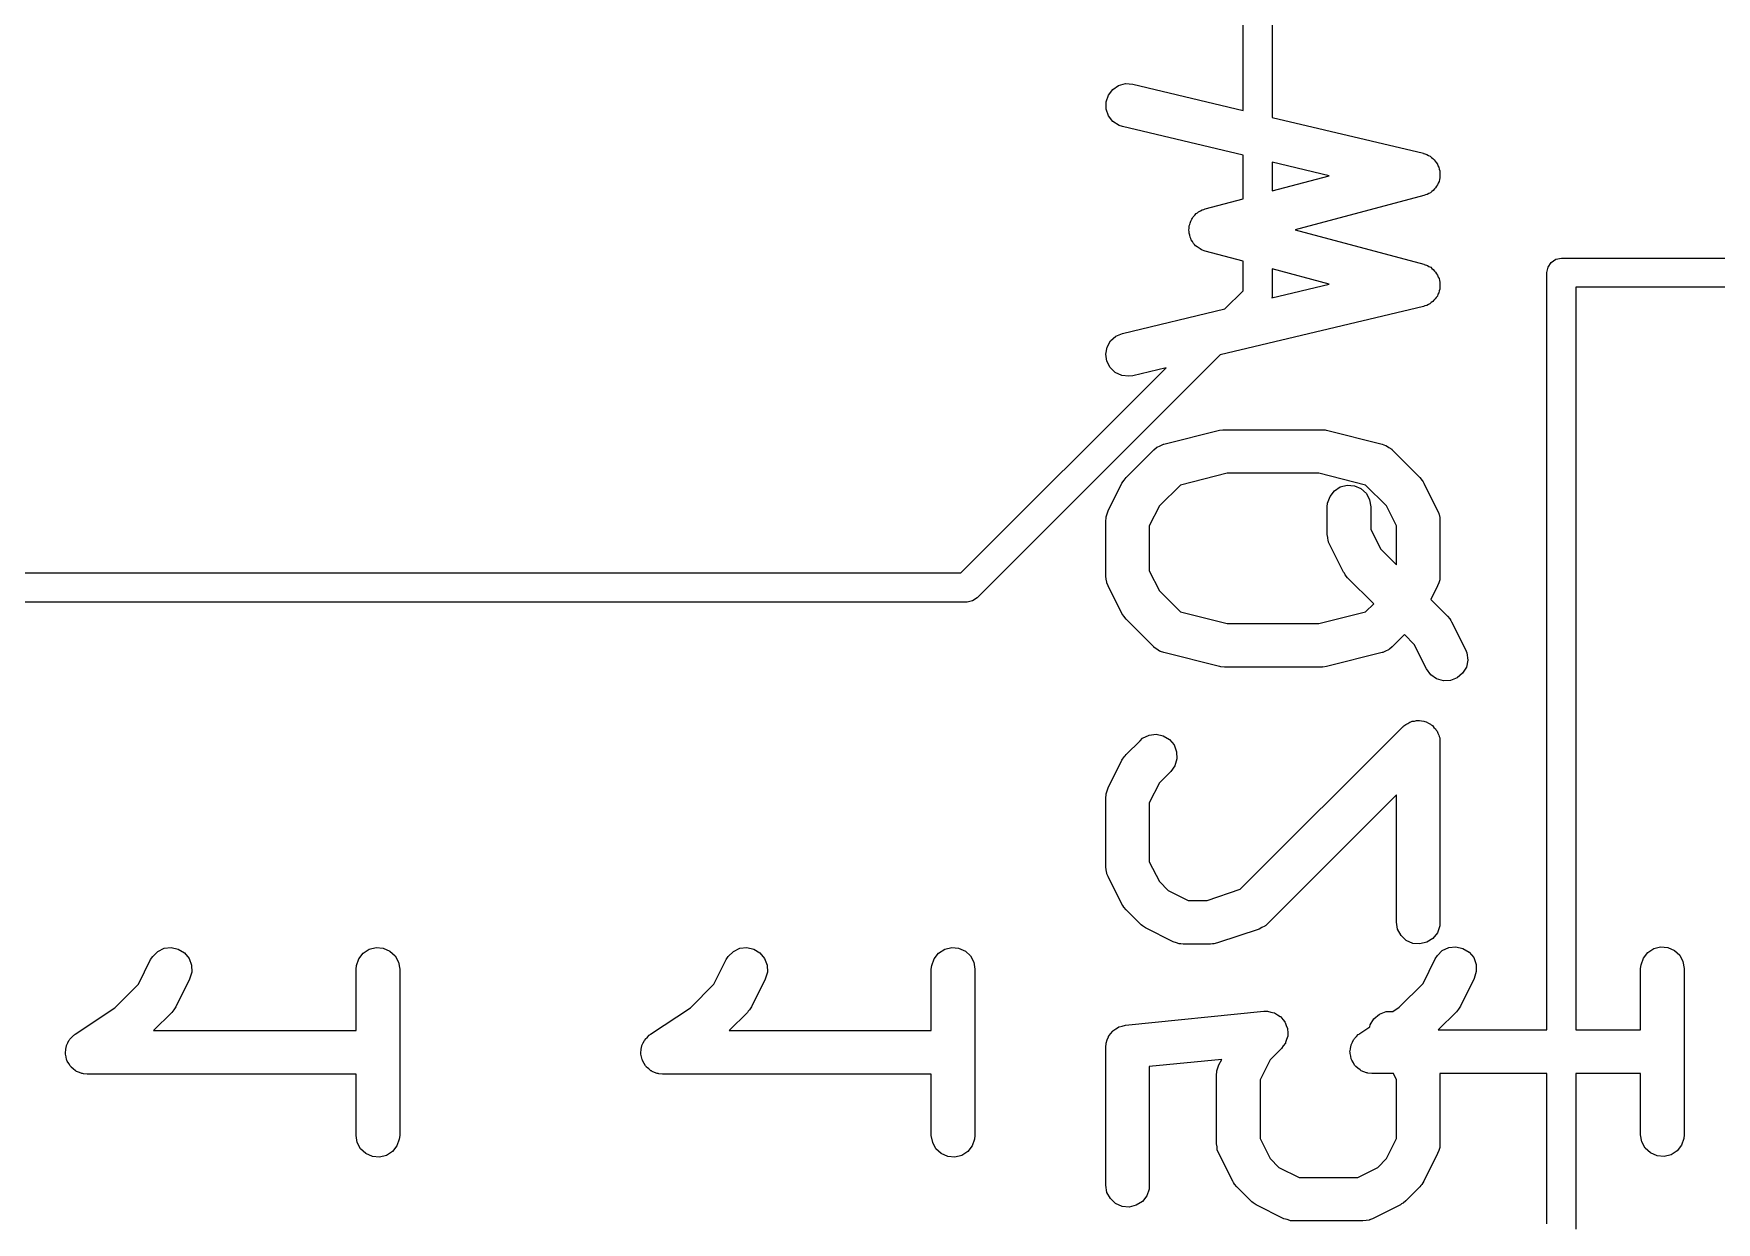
# Model space of a CAD drawing. Extents: x 112 to 157.4, y -89.4 to -52.4.
# Drawn here: x 124.29 to 130.08, y -80.68 to -76.6 of the extents above; entities that cross this region are included whole.
import ezdxf

# ---------------------------------------------------------------- set-up
doc = ezdxf.new("R2010")
doc.units = 0
doc.layers.add('BLACK', color=7, linetype='CONTINUOUS')

msp = doc.modelspace()

# ---------------------------------------------------------------- linework, layer by layer
at = {"layer": 'BLACK', "linetype": 'CONTINUOUS'}
for p, q in [((128.45, -76.8593), (128.45, -71.55)), ((128.55, -71.5), (128.55, -76.8831)), ((128.021, -76.7734), (128.045, -76.767)), ((128.045, -76.767), (128.07, -76.7687)), ((127.978, -76.8301), (127.986, -76.8067)), ((127.986, -76.8067), (128.001, -76.7871)), ((128.001, -76.7871), (128.021, -76.7734)), ((128.07, -76.7687), (128.45, -76.8593)), ((127.979, -76.8547), (127.978, -76.8301)), ((127.987, -76.8779), (127.979, -76.8547)), ((128.002, -76.8973), (127.987, -76.8779)), ((128.023, -76.9106), (128.002, -76.8973)), ((128.035, -76.9146), (128.023, -76.9106)), ((128.45, -77.0135), (128.035, -76.9146)), ((128.55, -76.8831), (129.07, -77.0068)), ((128.45, -77.1628), (128.45, -77.0135)), ((128.746, -77.0839), (128.55, -77.0373)), ((128.55, -77.0373), (128.55, -77.1361)), ((129.07, -77.0068), (129.07, -77.007)), ((129.07, -77.007), (129.07, -77.007)), ((129.07, -77.007), (129.071, -77.0072)), ((129.071, -77.0072), (129.082, -77.0109)), ((129.082, -77.0109), (129.087, -77.0143)), ((129.087, -77.0143), (129.093, -77.0167)), ((129.093, -77.0167), (129.098, -77.0209)), ((129.098, -77.0209), (129.103, -77.0242)), ((129.103, -77.0242), (129.107, -77.0291)), ((129.107, -77.0291), (129.111, -77.0333)), ((129.111, -77.0333), (129.114, -77.0387)), ((129.114, -77.0387), (129.118, -77.0435)), ((129.118, -77.0435), (129.12, -77.0494)), ((129.12, -77.0494), (129.123, -77.0548)), ((129.123, -77.0548), (129.124, -77.0609)), ((128.55, -77.1361), (128.746, -77.0839)), ((129.121, -77.1089), (129.119, -77.1148)), ((129.124, -77.1034), (129.121, -77.1089)), ((129.124, -77.0609), (129.126, -77.0668)), ((129.125, -77.0973), (129.124, -77.1034)), ((129.126, -77.0914), (129.125, -77.0973)), ((129.126, -77.0668), (129.126, -77.073)), ((129.126, -77.073), (129.127, -77.0791)), ((129.127, -77.0791), (129.126, -77.0852)), ((129.126, -77.0852), (129.126, -77.0914)), ((128.319, -77.1978), (128.45, -77.1628)), ((129.072, -77.1523), (128.629, -77.2703)), ((129.077, -77.1497), (129.072, -77.1523)), ((129.083, -77.1481), (129.077, -77.1497)), ((129.089, -77.1446), (129.083, -77.1481)), ((129.094, -77.1421), (129.089, -77.1446)), ((129.099, -77.1378), (129.094, -77.1421)), ((129.104, -77.1344), (129.099, -77.1378)), ((129.108, -77.1294), (129.104, -77.1344)), ((129.112, -77.1252), (129.108, -77.1294)), ((129.115, -77.1197), (129.112, -77.1252)), ((129.119, -77.1148), (129.115, -77.1197)), ((128.273, -77.2335), (128.276, -77.2295)), ((128.276, -77.2295), (128.278, -77.2248)), ((128.278, -77.2248), (128.284, -77.2199)), ((128.284, -77.2199), (128.288, -77.2143)), ((128.288, -77.2143), (128.293, -77.2115)), ((128.293, -77.2115), (128.296, -77.208)), ((128.296, -77.208), (128.303, -77.205)), ((128.303, -77.205), (128.309, -77.2012)), ((128.309, -77.2012), (128.314, -77.1999)), ((128.314, -77.1999), (128.319, -77.1978)), ((128.263, -77.271), (128.264, -77.2639)), ((128.264, -77.2761), (128.263, -77.271)), ((128.264, -77.2567), (128.266, -77.2518)), ((128.264, -77.2639), (128.264, -77.2567)), ((128.264, -77.2813), (128.264, -77.2761)), ((128.266, -77.2881), (128.264, -77.2813)), ((128.266, -77.2518), (128.267, -77.2466)), ((128.267, -77.2952), (128.266, -77.2881)), ((128.267, -77.2466), (128.27, -77.2403)), ((128.27, -77.2403), (128.273, -77.2335)), ((128.629, -77.2703), (129.072, -77.3883)), ((128.27, -77.2998), (128.267, -77.2952)), ((128.271, -77.3047), (128.27, -77.2998)), ((128.276, -77.3105), (128.271, -77.3047)), ((128.279, -77.3168), (128.276, -77.3105)), ((128.283, -77.3203), (128.279, -77.3168)), ((128.286, -77.3245), (128.283, -77.3203)), ((128.292, -77.3285), (128.286, -77.3245)), ((128.298, -77.3333), (128.292, -77.3285)), ((128.302, -77.3354), (128.298, -77.3333)), ((128.307, -77.3383), (128.302, -77.3354)), ((128.319, -77.3427), (128.307, -77.3383)), ((128.45, -77.3777), (128.319, -77.3427)), ((128.45, -77.4793), (128.45, -77.3777)), ((129.072, -77.3883), (129.072, -77.3884)), ((129.072, -77.3884), (129.072, -77.3884)), ((129.072, -77.3884), (129.073, -77.3887)), ((129.073, -77.3887), (129.084, -77.3927)), ((129.084, -77.3927), (129.089, -77.3962)), ((129.089, -77.3962), (129.095, -77.3988)), ((129.095, -77.3988), (129.099, -77.4031)), ((129.099, -77.4031), (129.104, -77.4065)), ((129.495, -77.4172), (129.499, -77.398)), ((129.499, -77.398), (129.51, -77.3818)), ((129.51, -77.3818), (129.526, -77.371)), ((129.526, -77.371), (129.545, -77.3672)), ((129.545, -77.3672), (134.41, -77.3672)), ((128.549, -77.5034), (128.746, -77.4566)), ((128.746, -77.4566), (128.55, -77.4044)), ((128.55, -77.4044), (128.55, -77.5)), ((129.104, -77.4065), (129.108, -77.4115)), ((129.108, -77.4115), (129.112, -77.4158)), ((129.112, -77.4158), (129.115, -77.4213)), ((129.115, -77.4213), (129.119, -77.4263)), ((129.119, -77.4263), (129.121, -77.4322)), ((129.121, -77.4322), (129.124, -77.4377)), ((129.124, -77.4377), (129.125, -77.4438)), ((129.125, -77.4438), (129.127, -77.4497)), ((129.127, -77.4497), (129.126, -77.4559)), ((129.126, -77.4559), (129.127, -77.4621)), ((129.495, -80.0214), (129.495, -77.4172)), ((128.387, -77.542), (128.45, -77.4793)), ((128.55, -77.5), (128.549, -77.5034)), ((129.102, -77.5167), (129.097, -77.52)), ((129.106, -77.5119), (129.102, -77.5167)), ((129.111, -77.5077), (129.106, -77.5119)), ((129.114, -77.5023), (129.111, -77.5077)), ((129.118, -77.4975), (129.114, -77.5023)), ((129.12, -77.4917), (129.118, -77.4975)), ((129.123, -77.4863), (129.12, -77.4917)), ((129.124, -77.4802), (129.123, -77.4863)), ((129.126, -77.4743), (129.124, -77.4802)), ((129.127, -77.4621), (129.126, -77.4681)), ((129.126, -77.4681), (129.126, -77.4743)), ((129.595, -77.4672), (129.595, -80.0214)), ((134.725, -77.4672), (129.595, -77.4672)), ((128.035, -77.6259), (128.387, -77.542)), ((129.07, -77.5337), (128.371, -77.7002)), ((129.075, -77.5313), (129.07, -77.5337)), ((129.082, -77.5298), (129.075, -77.5313)), ((129.087, -77.5265), (129.082, -77.5298)), ((129.092, -77.5241), (129.087, -77.5265)), ((129.097, -77.52), (129.092, -77.5241)), ((127.994, -77.6518), (128.012, -77.6354)), ((128.012, -77.6354), (128.035, -77.6259)), ((127.977, -77.6975), (127.982, -77.6733)), ((127.982, -77.6733), (127.994, -77.6518)), ((127.479, -78.45), (128.185, -77.7444)), ((128.371, -77.7002), (127.535, -78.5354)), ((127.981, -77.7219), (127.977, -77.6975)), ((127.992, -77.7438), (127.981, -77.7219)), ((128.01, -77.7608), (127.992, -77.7438)), ((128.185, -77.7444), (128.07, -77.7718)), ((128.032, -77.7711), (128.01, -77.7608)), ((128.057, -77.7737), (128.032, -77.7711)), ((128.07, -77.7718), (128.057, -77.7737)), ((128.177, -78.007), (128.368, -77.9594)), ((128.368, -77.9594), (128.38, -77.9574)), ((128.38, -77.9574), (128.383, -77.9576)), ((128.383, -77.9576), (128.386, -77.9572)), ((128.386, -77.9572), (128.719, -77.9572)), ((128.719, -77.9572), (128.732, -77.9583)), ((128.732, -77.9583), (128.735, -77.9592)), ((128.735, -77.9592), (128.737, -77.9594)), ((128.737, -77.9594), (128.928, -78.007)), ((128.047, -78.122), (128.142, -78.0268)), ((128.142, -78.0268), (128.152, -78.0184)), ((128.152, -78.0184), (128.153, -78.0178)), ((128.153, -78.0178), (128.154, -78.0168)), ((128.154, -78.0168), (128.164, -78.0125)), ((128.164, -78.0125), (128.174, -78.0078)), ((128.174, -78.0078), (128.176, -78.0076)), ((128.176, -78.0076), (128.177, -78.007)), ((128.928, -78.007), (128.94, -78.0112)), ((128.94, -78.0112), (128.941, -78.012)), ((128.941, -78.012), (128.943, -78.0124)), ((128.943, -78.0124), (128.951, -78.0188)), ((128.951, -78.0188), (128.961, -78.0248)), ((128.961, -78.0248), (128.961, -78.0259)), ((128.961, -78.0259), (128.963, -78.0268)), ((128.963, -78.0268), (129.058, -78.122)), ((127.985, -78.2367), (128.033, -78.1415)), ((128.033, -78.1415), (128.04, -78.1304)), ((128.04, -78.1304), (128.044, -78.1265)), ((128.044, -78.1265), (128.047, -78.122)), ((128.234, -78.1475), (128.162, -78.2195)), ((128.395, -78.1072), (128.234, -78.1475)), ((128.71, -78.1072), (128.395, -78.1072)), ((128.871, -78.1475), (128.71, -78.1072)), ((128.764, -78.1672), (128.784, -78.1538)), ((128.784, -78.1538), (128.808, -78.1479)), ((128.808, -78.1479), (128.833, -78.15)), ((128.833, -78.15), (128.855, -78.16)), ((128.943, -78.2195), (128.871, -78.1475)), ((129.058, -78.122), (129.066, -78.1319)), ((129.066, -78.1319), (129.069, -78.1369)), ((129.069, -78.1369), (129.072, -78.1415)), ((129.072, -78.1415), (129.119, -78.2367)), ((128.739, -78.2226), (128.74, -78.2097)), ((128.74, -78.2097), (128.749, -78.1865)), ((128.749, -78.1865), (128.764, -78.1672)), ((128.855, -78.16), (128.874, -78.1767)), ((128.874, -78.1767), (128.885, -78.1983)), ((128.885, -78.1983), (128.889, -78.2226)), ((127.977, -78.2703), (127.978, -78.2619)), ((127.977, -78.4607), (127.977, -78.2703)), ((127.978, -78.2574), (127.982, -78.2471)), ((127.978, -78.2594), (127.978, -78.2574)), ((127.978, -78.2603), (127.978, -78.2594)), ((127.978, -78.2619), (127.978, -78.2603)), ((127.982, -78.2471), (127.985, -78.2367)), ((128.162, -78.2195), (128.127, -78.288)), ((128.739, -78.3179), (128.739, -78.2226)), ((128.889, -78.2226), (128.889, -78.3002)), ((128.977, -78.288), (128.943, -78.2195)), ((129.119, -78.2367), (129.123, -78.2445)), ((129.123, -78.2445), (129.123, -78.246)), ((129.123, -78.246), (129.123, -78.2469)), ((129.123, -78.2469), (129.124, -78.2488)), ((129.124, -78.2488), (129.126, -78.2595)), ((129.126, -78.2595), (129.127, -78.2703)), ((129.127, -78.2703), (129.127, -78.4607)), ((128.127, -78.288), (128.127, -78.443)), ((128.741, -78.3286), (128.739, -78.3179)), ((128.742, -78.3394), (128.741, -78.3286)), ((128.889, -78.3002), (128.924, -78.3687)), ((128.977, -78.4225), (128.977, -78.288)), ((128.743, -78.3413), (128.742, -78.3394)), ((128.743, -78.3422), (128.743, -78.3413)), ((128.744, -78.3436), (128.743, -78.3422)), ((128.747, -78.3514), (128.744, -78.3436)), ((128.795, -78.4467), (128.747, -78.3514)), ((128.924, -78.3687), (128.977, -78.4225)), ((128.127, -78.443), (128.162, -78.5115)), ((121.55, -78.45), (127.479, -78.45)), ((127.979, -78.4715), (127.977, -78.4607)), ((127.981, -78.4822), (127.979, -78.4715)), ((127.981, -78.4841), (127.981, -78.4822)), ((127.981, -78.485), (127.981, -78.4841)), ((127.982, -78.4865), (127.981, -78.485)), ((127.985, -78.4943), (127.982, -78.4865)), ((128.033, -78.5895), (127.985, -78.4943)), ((128.798, -78.4512), (128.795, -78.4467)), ((128.801, -78.4562), (128.798, -78.4512)), ((128.809, -78.4662), (128.801, -78.4562)), ((128.899, -78.556), (128.809, -78.4662)), ((129.119, -78.4943), (129.096, -78.5412)), ((129.123, -78.4839), (129.119, -78.4943)), ((129.126, -78.4736), (129.123, -78.4839)), ((129.127, -78.4707), (129.126, -78.4716)), ((129.126, -78.4716), (129.126, -78.4736)), ((129.127, -78.4607), (129.127, -78.4691)), ((129.127, -78.4691), (129.127, -78.4707)), ((127.5, -78.55), (121.5, -78.55)), ((127.519, -78.5462), (127.5, -78.55)), ((127.535, -78.5354), (127.519, -78.5462)), ((128.162, -78.5115), (128.234, -78.5835)), ((128.871, -78.5835), (128.899, -78.556)), ((129.096, -78.5412), (129.153, -78.5982)), ((128.036, -78.5941), (128.033, -78.5895)), ((128.039, -78.5991), (128.036, -78.5941)), ((128.047, -78.609), (128.039, -78.5991)), ((128.142, -78.7042), (128.047, -78.609)), ((128.234, -78.5835), (128.395, -78.6238)), ((128.71, -78.6238), (128.871, -78.5835)), ((129.153, -78.5982), (129.161, -78.6081)), ((129.161, -78.6081), (129.164, -78.6131)), ((129.164, -78.6131), (129.167, -78.6177)), ((129.167, -78.6177), (129.215, -78.7129)), ((128.395, -78.6238), (128.71, -78.6238)), ((129.005, -78.662), (128.963, -78.7042)), ((129.038, -78.6956), (129.005, -78.662)), ((128.143, -78.7051), (128.142, -78.7042)), ((128.144, -78.7062), (128.143, -78.7051)), ((128.153, -78.7122), (128.144, -78.7062)), ((128.162, -78.7186), (128.153, -78.7122)), ((128.164, -78.719), (128.162, -78.7186)), ((128.165, -78.7198), (128.164, -78.719)), ((128.177, -78.724), (128.165, -78.7198)), ((128.368, -78.7716), (128.177, -78.724)), ((128.928, -78.724), (128.737, -78.7716)), ((128.929, -78.7234), (128.928, -78.724)), ((128.93, -78.7232), (128.929, -78.7234)), ((128.94, -78.7185), (128.93, -78.7232)), ((128.95, -78.7142), (128.94, -78.7185)), ((128.951, -78.7132), (128.95, -78.7142)), ((128.953, -78.7126), (128.951, -78.7132)), ((128.963, -78.7042), (128.953, -78.7126)), ((129.081, -78.78), (129.038, -78.6956)), ((129.215, -78.7129), (129.219, -78.7249)), ((129.219, -78.7249), (129.223, -78.7494)), ((128.37, -78.7718), (128.368, -78.7716)), ((128.373, -78.7727), (128.37, -78.7718)), ((128.386, -78.7738), (128.373, -78.7727)), ((128.719, -78.7738), (128.386, -78.7738)), ((128.722, -78.7734), (128.719, -78.7738)), ((128.724, -78.7736), (128.722, -78.7734)), ((128.737, -78.7716), (128.724, -78.7736)), ((129.095, -78.7999), (129.081, -78.78)), ((129.218, -78.7735), (129.205, -78.7947)), ((129.223, -78.7494), (129.218, -78.7735)), ((129.115, -78.8141), (129.095, -78.7999)), ((129.139, -78.8209), (129.115, -78.8141)), ((129.163, -78.8198), (129.139, -78.8209)), ((129.186, -78.8107), (129.163, -78.8198)), ((129.205, -78.7947), (129.186, -78.8107)), ((129.016, -78.9675), (129.023, -78.9633)), ((129.023, -78.9633), (129.027, -78.9622)), ((129.027, -78.9622), (129.031, -78.9601)), ((129.031, -78.9601), (129.039, -78.9592)), ((129.039, -78.9592), (129.046, -78.9574)), ((129.046, -78.9574), (129.051, -78.9578)), ((129.051, -78.9578), (129.056, -78.9573)), ((129.056, -78.9573), (129.063, -78.9589)), ((129.063, -78.9589), (129.071, -78.9595)), ((129.071, -78.9595), (129.075, -78.9614)), ((129.075, -78.9614), (129.08, -78.9624)), ((129.08, -78.9624), (129.087, -78.9664)), ((129.087, -78.9664), (129.094, -78.9695)), ((128.095, -79.0268), (128.104, -79.0184)), ((128.104, -79.0184), (128.127, -79.0078)), ((128.127, -79.0078), (128.151, -79.0049)), ((128.151, -79.0049), (128.175, -79.0101)), ((128.175, -79.0101), (128.196, -79.0228)), ((128.196, -79.0228), (128.212, -79.0416)), ((128.44, -79.538), (128.999, -78.9791)), ((128.999, -78.9791), (129.001, -78.9776)), ((129.001, -78.9776), (129.002, -78.9767)), ((129.002, -78.9767), (129.003, -78.9757)), ((129.003, -78.9757), (129.009, -78.9708)), ((129.009, -78.9708), (129.016, -78.9675)), ((129.094, -78.9695), (129.097, -78.9727)), ((129.097, -78.9727), (129.101, -78.9751)), ((129.101, -78.9751), (129.106, -78.981)), ((129.106, -78.981), (129.112, -78.9862)), ((129.112, -78.9862), (129.114, -78.9904)), ((129.114, -78.9904), (129.117, -78.994)), ((129.117, -78.994), (129.12, -79.0011)), ((129.12, -79.0011), (129.123, -79.0079)), ((129.123, -79.0079), (129.124, -79.0125)), ((129.124, -79.0125), (129.126, -79.017)), ((129.126, -79.017), (129.126, -79.0246)), ((129.126, -79.0246), (129.127, -79.0322)), ((128.033, -79.0939), (128.04, -79.0828)), ((128.04, -79.0828), (128.044, -79.0789)), ((128.044, -79.0789), (128.047, -79.0744)), ((128.047, -79.0744), (128.095, -79.0268)), ((128.212, -79.0416), (128.221, -79.0646)), ((128.221, -79.0646), (128.222, -79.0892)), ((129.127, -79.0322), (129.127, -79.6512)), ((127.985, -79.1891), (128.033, -79.0939)), ((128.201, -79.1328), (128.162, -79.1718)), ((128.215, -79.1128), (128.201, -79.1328)), ((128.222, -79.0892), (128.215, -79.1128)), ((127.982, -79.1995), (127.985, -79.1891)), ((128.162, -79.1718), (128.127, -79.2403)), ((127.977, -79.2226), (127.978, -79.2143)), ((127.977, -79.4607), (127.977, -79.2226)), ((127.978, -79.2097), (127.982, -79.1995)), ((127.978, -79.2118), (127.978, -79.2097)), ((127.978, -79.2126), (127.978, -79.2118)), ((127.978, -79.2143), (127.978, -79.2126)), ((128.127, -79.2403), (128.127, -79.443)), ((128.977, -79.2132), (128.534, -79.6566)), ((128.977, -79.6512), (128.977, -79.2132)), ((127.979, -79.4715), (127.977, -79.4607)), ((127.981, -79.4822), (127.979, -79.4715)), ((127.981, -79.4841), (127.981, -79.4822)), ((127.981, -79.485), (127.981, -79.4841)), ((127.982, -79.4865), (127.981, -79.485)), ((127.985, -79.4943), (127.982, -79.4865)), ((128.127, -79.443), (128.162, -79.5115)), ((128.033, -79.5895), (127.985, -79.4943)), ((128.162, -79.5115), (128.192, -79.542)), ((128.192, -79.542), (128.261, -79.5762)), ((128.326, -79.5762), (128.44, -79.538)), ((128.036, -79.5941), (128.033, -79.5895)), ((128.039, -79.5991), (128.036, -79.5941)), ((128.047, -79.609), (128.039, -79.5991)), ((128.261, -79.5762), (128.326, -79.5762)), ((128.095, -79.6566), (128.047, -79.609)), ((128.099, -79.6599), (128.095, -79.6566)), ((128.103, -79.6639), (128.099, -79.6599)), ((128.534, -79.6566), (128.528, -79.662)), ((128.981, -79.6755), (128.977, -79.6512)), ((129.127, -79.6512), (129.126, -79.6641)), ((128.114, -79.6707), (128.103, -79.6639)), ((128.209, -79.7183), (128.114, -79.6707)), ((128.22, -79.7215), (128.209, -79.7183)), ((128.505, -79.6747), (128.362, -79.7224)), ((128.514, -79.6697), (128.505, -79.6747)), ((128.524, -79.665), (128.514, -79.6697)), ((128.526, -79.6637), (128.524, -79.665)), ((128.528, -79.662), (128.526, -79.6632)), ((128.526, -79.6632), (128.526, -79.6637)), ((128.993, -79.6972), (128.981, -79.6755)), ((129.011, -79.7139), (128.993, -79.6972)), ((129.034, -79.7239), (129.011, -79.7139)), ((129.103, -79.7067), (129.082, -79.72)), ((129.118, -79.6873), (129.103, -79.7067)), ((129.126, -79.6641), (129.118, -79.6873)), ((124.691, -79.7795), (124.698, -79.7685)), ((124.698, -79.7685), (124.716, -79.7513)), ((124.716, -79.7513), (124.738, -79.7408)), ((124.738, -79.7408), (124.762, -79.7381)), ((124.762, -79.7381), (124.786, -79.7435)), ((124.786, -79.7435), (124.807, -79.7564)), ((124.807, -79.7564), (124.823, -79.7754)), ((124.823, -79.7754), (124.832, -79.7984)), ((125.399, -79.8001), (125.407, -79.7769)), ((125.407, -79.7769), (125.422, -79.7576)), ((125.422, -79.7576), (125.443, -79.7442)), ((125.443, -79.7442), (125.467, -79.7383)), ((125.467, -79.7383), (125.491, -79.7404)), ((125.491, -79.7404), (125.514, -79.7503)), ((125.514, -79.7503), (125.532, -79.7671)), ((125.532, -79.7671), (125.544, -79.7887)), ((126.671, -79.7795), (126.678, -79.7685)), ((126.678, -79.7685), (126.696, -79.7513)), ((126.696, -79.7513), (126.718, -79.7408)), ((126.718, -79.7408), (126.742, -79.7381)), ((126.742, -79.7381), (126.766, -79.7435)), ((126.766, -79.7435), (126.787, -79.7564)), ((126.787, -79.7564), (126.803, -79.7754)), ((126.803, -79.7754), (126.812, -79.7984)), ((127.379, -79.8001), (127.387, -79.7769)), ((127.387, -79.7769), (127.402, -79.7576)), ((127.402, -79.7576), (127.423, -79.7442)), ((127.423, -79.7442), (127.447, -79.7383)), ((127.447, -79.7383), (127.471, -79.7404)), ((127.471, -79.7404), (127.494, -79.7503)), ((127.494, -79.7503), (127.512, -79.7671)), ((127.512, -79.7671), (127.523, -79.7887)), ((128.23, -79.7251), (128.22, -79.7215)), ((128.232, -79.7253), (128.23, -79.7251)), ((128.233, -79.7255), (128.232, -79.7253)), ((128.235, -79.7255), (128.233, -79.7255)), ((128.243, -79.7262), (128.235, -79.7255)), ((128.338, -79.7262), (128.243, -79.7262)), ((128.344, -79.7253), (128.338, -79.7262)), ((128.349, -79.7254), (128.344, -79.7253)), ((128.362, -79.7224), (128.349, -79.7254)), ((129.058, -79.726), (129.034, -79.7239)), ((129.082, -79.72), (129.058, -79.726)), ((129.069, -79.8614), (129.111, -79.7771)), ((129.111, -79.7771), (129.118, -79.7661)), ((129.118, -79.7661), (129.135, -79.7489)), ((129.135, -79.7489), (129.158, -79.7384)), ((129.158, -79.7384), (129.182, -79.7358)), ((129.182, -79.7358), (129.206, -79.7411)), ((129.206, -79.7411), (129.227, -79.754)), ((129.227, -79.754), (129.243, -79.773)), ((129.243, -79.773), (129.252, -79.796)), ((129.819, -79.7977), (129.827, -79.7745)), ((129.827, -79.7745), (129.842, -79.7552)), ((129.842, -79.7552), (129.863, -79.7418)), ((129.863, -79.7418), (129.886, -79.7359)), ((129.886, -79.7359), (129.911, -79.738)), ((129.911, -79.738), (129.934, -79.748)), ((129.934, -79.748), (129.952, -79.7647)), ((129.952, -79.7647), (129.963, -79.7863)), ((124.649, -79.8638), (124.691, -79.7795)), ((124.833, -79.823), (124.825, -79.8466)), ((124.832, -79.7984), (124.833, -79.823)), ((125.398, -79.813), (125.399, -79.8001)), ((125.398, -80.0237), (125.398, -79.813)), ((125.544, -79.7887), (125.548, -79.813)), ((125.548, -79.813), (125.548, -80.3845)), ((126.629, -79.8638), (126.671, -79.7795)), ((126.813, -79.823), (126.805, -79.8466)), ((126.812, -79.7984), (126.813, -79.823)), ((127.377, -79.813), (127.379, -79.8001)), ((127.377, -80.0237), (127.377, -79.813)), ((127.523, -79.7887), (127.527, -79.813)), ((127.527, -79.813), (127.527, -80.3845)), ((129.252, -79.8206), (129.245, -79.8442)), ((129.252, -79.796), (129.252, -79.8206)), ((129.817, -79.8106), (129.819, -79.7977)), ((129.817, -80.0214), (129.817, -79.8106)), ((129.963, -79.7863), (129.967, -79.8106)), ((129.967, -79.8106), (129.967, -80.3821)), ((124.568, -79.9452), (124.649, -79.8638)), ((124.825, -79.8466), (124.778, -79.9418)), ((126.548, -79.9452), (126.629, -79.8638)), ((126.805, -79.8466), (126.758, -79.9418)), ((128.987, -79.9428), (129.069, -79.8614)), ((129.245, -79.8442), (129.198, -79.9394)), ((124.431, -80.0363), (124.568, -79.9452)), ((124.778, -79.9418), (124.771, -79.9528)), ((126.411, -80.0363), (126.548, -79.9452)), ((126.758, -79.9418), (126.751, -79.9528)), ((128.965, -79.9578), (128.987, -79.9428)), ((129.191, -79.9504), (129.187, -79.9543)), ((129.198, -79.9394), (129.191, -79.9504)), ((124.764, -79.9613), (124.701, -80.0237)), ((124.767, -79.9567), (124.764, -79.9613)), ((124.771, -79.9528), (124.767, -79.9567)), ((126.744, -79.9613), (126.681, -80.0237)), ((126.747, -79.9567), (126.744, -79.9613)), ((126.751, -79.9528), (126.747, -79.9567)), ((128.023, -80.011), (128.034, -80.0082)), ((128.034, -80.0082), (128.045, -80.0052)), ((128.045, -80.0052), (128.521, -79.9575)), ((128.521, -79.9575), (128.531, -79.9574)), ((128.531, -79.9574), (128.532, -79.9573)), ((128.532, -79.9573), (128.533, -79.9574)), ((128.533, -79.9574), (128.534, -79.9574)), ((128.534, -79.9574), (128.545, -79.96)), ((128.545, -79.96), (128.556, -79.9624)), ((128.556, -79.9624), (128.557, -79.9629)), ((128.557, -79.9629), (128.558, -79.9632)), ((128.558, -79.9632), (128.568, -79.9693)), ((128.568, -79.9693), (128.577, -79.9751)), ((128.577, -79.9751), (128.578, -79.9759)), ((128.578, -79.9759), (128.579, -79.9764)), ((128.579, -79.9764), (128.586, -79.9853)), ((128.586, -79.9853), (128.593, -79.994)), ((128.593, -79.994), (128.593, -79.9949)), ((128.593, -79.9949), (128.594, -79.9957)), ((128.594, -79.9957), (128.598, -80.0064)), ((128.598, -80.0064), (128.602, -80.017)), ((128.886, -80.0104), (128.887, -80.0046)), ((128.887, -80.0046), (128.9, -79.9835)), ((128.9, -79.9835), (128.919, -79.9676)), ((128.919, -79.9676), (128.942, -79.9587)), ((128.942, -79.9587), (128.965, -79.9578)), ((129.184, -79.9589), (129.121, -80.0214)), ((129.187, -79.9543), (129.184, -79.9589)), ((124.401, -80.0749), (124.406, -80.0664)), ((124.406, -80.0664), (124.41, -80.0576)), ((124.41, -80.0576), (124.412, -80.0556)), ((124.412, -80.0556), (124.413, -80.0532)), ((124.413, -80.0532), (124.42, -80.0466)), ((124.42, -80.0466), (124.427, -80.0395)), ((124.427, -80.0395), (124.429, -80.0382)), ((124.429, -80.0382), (124.431, -80.0363)), ((124.701, -80.0237), (125.398, -80.0237)), ((126.381, -80.0749), (126.386, -80.0664)), ((126.386, -80.0664), (126.39, -80.0576)), ((126.39, -80.0576), (126.392, -80.0556)), ((126.392, -80.0556), (126.393, -80.0532)), ((126.393, -80.0532), (126.4, -80.0466)), ((126.4, -80.0466), (126.406, -80.0395)), ((126.406, -80.0395), (126.409, -80.0382)), ((126.409, -80.0382), (126.411, -80.0363)), ((126.681, -80.0237), (127.377, -80.0237)), ((127.978, -80.0669), (127.982, -80.056)), ((127.978, -80.068), (127.978, -80.0669)), ((127.982, -80.056), (127.986, -80.0451)), ((127.986, -80.0444), (127.987, -80.0437)), ((127.986, -80.0451), (127.986, -80.0444)), ((127.987, -80.0437), (127.994, -80.0346)), ((127.994, -80.0346), (128.001, -80.0254)), ((128.001, -80.0249), (128.002, -80.0243)), ((128.001, -80.0254), (128.001, -80.0249)), ((128.002, -80.0243), (128.012, -80.0181)), ((128.012, -80.0181), (128.021, -80.0116)), ((128.021, -80.0116), (128.022, -80.0114)), ((128.022, -80.0114), (128.023, -80.011)), ((128.595, -80.0669), (128.588, -80.076)), ((128.596, -80.0652), (128.595, -80.066)), ((128.595, -80.066), (128.595, -80.0669)), ((128.599, -80.0543), (128.596, -80.0652)), ((128.603, -80.0435), (128.599, -80.0543)), ((128.602, -80.017), (128.602, -80.0179)), ((128.602, -80.0179), (128.602, -80.0189)), ((128.602, -80.0189), (128.603, -80.0302)), ((128.603, -80.0302), (128.603, -80.0416)), ((128.603, -80.0416), (128.603, -80.0425)), ((128.603, -80.0425), (128.603, -80.0435)), ((128.821, -80.0725), (128.826, -80.064)), ((128.826, -80.064), (128.83, -80.0552)), ((128.83, -80.0552), (128.832, -80.0532)), ((128.832, -80.0532), (128.833, -80.0508)), ((128.833, -80.0508), (128.84, -80.0442)), ((128.84, -80.0442), (128.846, -80.0371)), ((128.846, -80.0371), (128.849, -80.0358)), ((128.849, -80.0358), (128.851, -80.0339)), ((128.851, -80.0339), (128.886, -80.0104)), ((129.121, -80.0214), (129.495, -80.0214)), ((129.595, -80.0214), (129.817, -80.0214)), ((124.398, -80.0993), (124.399, -80.0897)), ((124.398, -80.1019), (124.398, -80.0993)), ((124.398, -80.1046), (124.398, -80.1019)), ((124.4, -80.114), (124.398, -80.1046)), ((124.399, -80.0897), (124.4, -80.0801)), ((124.4, -80.0801), (124.401, -80.0776)), ((124.402, -80.1235), (124.4, -80.114)), ((124.401, -80.0776), (124.401, -80.0749)), ((124.403, -80.1259), (124.402, -80.1235)), ((126.377, -80.0993), (126.379, -80.0897)), ((126.378, -80.1019), (126.377, -80.0993)), ((126.378, -80.1046), (126.378, -80.1019)), ((126.38, -80.114), (126.378, -80.1046)), ((126.379, -80.0897), (126.38, -80.0801)), ((126.38, -80.0801), (126.381, -80.0776)), ((126.382, -80.1235), (126.38, -80.114)), ((126.381, -80.0776), (126.381, -80.0749)), ((126.383, -80.1259), (126.382, -80.1235)), ((127.977, -80.0798), (127.978, -80.0697)), ((127.977, -80.556), (127.977, -80.0798)), ((127.978, -80.0685), (127.978, -80.068)), ((127.978, -80.0697), (127.978, -80.0685)), ((128.376, -80.1228), (128.127, -80.1477)), ((128.366, -80.1415), (128.376, -80.1228)), ((128.543, -80.1242), (128.508, -80.1927)), ((128.582, -80.0852), (128.543, -80.1242)), ((128.588, -80.076), (128.582, -80.0852)), ((128.817, -80.0969), (128.819, -80.0873)), ((128.818, -80.0995), (128.817, -80.0969)), ((128.818, -80.1022), (128.818, -80.0995)), ((128.82, -80.1116), (128.818, -80.1022)), ((128.819, -80.0873), (128.82, -80.0777)), ((128.82, -80.0777), (128.821, -80.0752)), ((128.822, -80.1211), (128.82, -80.1116)), ((128.821, -80.0752), (128.821, -80.0725)), ((128.823, -80.1235), (128.822, -80.1211)), ((128.824, -80.1261), (128.823, -80.1235)), ((124.404, -80.1285), (124.403, -80.1259)), ((124.409, -80.1366), (124.404, -80.1285)), ((124.414, -80.1451), (124.409, -80.1366)), ((124.416, -80.1469), (124.414, -80.1451)), ((124.417, -80.1492), (124.416, -80.1469)), ((124.425, -80.1552), (124.417, -80.1492)), ((124.432, -80.1617), (124.425, -80.1552)), ((124.434, -80.1628), (124.432, -80.1617)), ((124.436, -80.1645), (124.434, -80.1628)), ((124.446, -80.1677), (124.436, -80.1645)), ((124.454, -80.1715), (124.446, -80.1677)), ((124.457, -80.1717), (124.454, -80.1715)), ((124.46, -80.1726), (124.457, -80.1717)), ((124.473, -80.1737), (124.46, -80.1726)), ((125.398, -80.1737), (124.473, -80.1737)), ((125.398, -80.3845), (125.398, -80.1737)), ((126.384, -80.1285), (126.383, -80.1259)), ((126.389, -80.1366), (126.384, -80.1285)), ((126.394, -80.1451), (126.389, -80.1366)), ((126.396, -80.1469), (126.394, -80.1451)), ((126.397, -80.1492), (126.396, -80.1469)), ((126.405, -80.1552), (126.397, -80.1492)), ((126.412, -80.1617), (126.405, -80.1552)), ((126.414, -80.1628), (126.412, -80.1617)), ((126.416, -80.1645), (126.414, -80.1628)), ((126.425, -80.1677), (126.416, -80.1645)), ((126.434, -80.1715), (126.425, -80.1677)), ((126.437, -80.1717), (126.434, -80.1715)), ((126.44, -80.1726), (126.437, -80.1717)), ((126.452, -80.1737), (126.44, -80.1726)), ((127.377, -80.1737), (126.452, -80.1737)), ((127.377, -80.3845), (127.377, -80.1737)), ((128.127, -80.1477), (128.127, -80.556)), ((128.358, -80.175), (128.359, -80.1667)), ((128.358, -80.4131), (128.358, -80.175)), ((128.359, -80.1621), (128.363, -80.1519)), ((128.359, -80.1641), (128.359, -80.1621)), ((128.359, -80.165), (128.359, -80.1641)), ((128.359, -80.1667), (128.359, -80.165)), ((128.363, -80.1519), (128.366, -80.1415)), ((128.829, -80.1342), (128.824, -80.1261)), ((128.833, -80.1427), (128.829, -80.1342)), ((128.835, -80.1445), (128.833, -80.1427)), ((128.837, -80.1468), (128.835, -80.1445)), ((128.844, -80.1528), (128.837, -80.1468)), ((128.852, -80.1593), (128.844, -80.1528)), ((128.854, -80.1604), (128.852, -80.1593)), ((128.856, -80.1621), (128.854, -80.1604)), ((128.865, -80.1653), (128.856, -80.1621)), ((128.874, -80.1691), (128.865, -80.1653)), ((128.877, -80.1693), (128.874, -80.1691)), ((128.879, -80.1702), (128.877, -80.1693)), ((128.892, -80.1714), (128.879, -80.1702)), ((128.967, -80.1714), (128.892, -80.1714)), ((128.977, -80.1927), (128.967, -80.1714)), ((129.495, -80.1714), (129.127, -80.1714)), ((129.127, -80.1714), (129.127, -80.175)), ((129.127, -80.175), (129.127, -80.4131)), ((129.495, -80.688), (129.495, -80.1714)), ((129.817, -80.1714), (129.595, -80.1714)), ((129.595, -80.1714), (129.595, -80.7066)), ((129.817, -80.3821), (129.817, -80.1714)), ((128.508, -80.1927), (128.508, -80.3954)), ((128.977, -80.3954), (128.977, -80.1927)), ((125.402, -80.4088), (125.398, -80.3845)), ((125.413, -80.4304), (125.402, -80.4088)), ((125.546, -80.3974), (125.538, -80.4206)), ((125.548, -80.3845), (125.546, -80.3974)), ((127.382, -80.4088), (127.377, -80.3845)), ((127.393, -80.4304), (127.382, -80.4088)), ((127.526, -80.3974), (127.518, -80.4206)), ((127.527, -80.3845), (127.526, -80.3974)), ((128.36, -80.4238), (128.358, -80.4131)), ((128.508, -80.3954), (128.543, -80.4639)), ((128.943, -80.4639), (128.977, -80.3954)), ((129.127, -80.4131), (129.127, -80.4215)), ((129.821, -80.4064), (129.817, -80.3821)), ((129.833, -80.428), (129.821, -80.4064)), ((129.966, -80.395), (129.958, -80.4182)), ((129.967, -80.3821), (129.966, -80.395)), ((125.431, -80.4471), (125.413, -80.4304)), ((125.454, -80.4571), (125.431, -80.4471)), ((125.478, -80.4592), (125.454, -80.4571)), ((125.502, -80.4533), (125.478, -80.4592)), ((125.523, -80.4399), (125.502, -80.4533)), ((125.538, -80.4206), (125.523, -80.4399)), ((127.411, -80.4471), (127.393, -80.4304)), ((127.434, -80.4571), (127.411, -80.4471)), ((127.458, -80.4592), (127.434, -80.4571)), ((127.482, -80.4533), (127.458, -80.4592)), ((127.503, -80.4399), (127.482, -80.4533)), ((127.518, -80.4206), (127.503, -80.4399)), ((128.361, -80.4346), (128.36, -80.4238)), ((128.362, -80.4365), (128.361, -80.4346)), ((128.362, -80.4374), (128.362, -80.4365)), ((128.363, -80.4389), (128.362, -80.4374)), ((128.366, -80.4467), (128.363, -80.4389)), ((128.414, -80.5419), (128.366, -80.4467)), ((128.543, -80.4639), (128.573, -80.4943)), ((128.913, -80.4943), (128.943, -80.4639)), ((129.119, -80.4467), (129.072, -80.5419)), ((129.123, -80.4363), (129.119, -80.4467)), ((129.126, -80.426), (129.123, -80.4363)), ((129.127, -80.4231), (129.126, -80.424)), ((129.126, -80.424), (129.126, -80.426)), ((129.127, -80.4215), (129.127, -80.4231)), ((129.851, -80.4448), (129.833, -80.428)), ((129.874, -80.4547), (129.851, -80.4448)), ((129.898, -80.4568), (129.874, -80.4547)), ((129.922, -80.4509), (129.898, -80.4568)), ((129.943, -80.4375), (129.922, -80.4509)), ((129.958, -80.4182), (129.943, -80.4375)), ((128.573, -80.4943), (128.642, -80.5286)), ((128.642, -80.5286), (128.844, -80.5286)), ((128.844, -80.5286), (128.913, -80.4943)), ((127.981, -80.5803), (127.977, -80.556)), ((127.993, -80.6019), (127.981, -80.5803)), ((128.126, -80.5689), (128.118, -80.5921)), ((128.127, -80.556), (128.126, -80.5689)), ((128.417, -80.5464), (128.414, -80.5419)), ((128.42, -80.5515), (128.417, -80.5464)), ((128.428, -80.5614), (128.42, -80.5515)), ((128.476, -80.609), (128.428, -80.5614)), ((129.058, -80.5614), (129.01, -80.609)), ((129.061, -80.5568), (129.058, -80.5614)), ((129.065, -80.5529), (129.061, -80.5568)), ((129.072, -80.5419), (129.065, -80.5529)), ((128.011, -80.6187), (127.993, -80.6019)), ((128.034, -80.6286), (128.011, -80.6187)), ((128.058, -80.6307), (128.034, -80.6286)), ((128.082, -80.6248), (128.058, -80.6307)), ((128.103, -80.6114), (128.082, -80.6248)), ((128.118, -80.5921), (128.103, -80.6114)), ((128.48, -80.6123), (128.476, -80.609)), ((128.484, -80.6163), (128.48, -80.6123)), ((128.495, -80.6231), (128.484, -80.6163)), ((128.59, -80.6707), (128.495, -80.6231)), ((128.991, -80.6231), (128.895, -80.6707)), ((128.995, -80.6198), (128.991, -80.6231)), ((129, -80.6173), (128.995, -80.6198)), ((129.01, -80.609), (129, -80.6173)), ((128.601, -80.6739), (128.59, -80.6707)), ((128.611, -80.6775), (128.601, -80.6739)), ((128.613, -80.6777), (128.611, -80.6775)), ((128.614, -80.6779), (128.613, -80.6777)), ((128.615, -80.6779), (128.614, -80.6779)), ((128.624, -80.6786), (128.615, -80.6779)), ((128.862, -80.6786), (128.624, -80.6786)), ((128.873, -80.6768), (128.862, -80.6786)), ((128.883, -80.6754), (128.873, -80.6768)), ((128.885, -80.6747), (128.883, -80.6754)), ((128.886, -80.6746), (128.885, -80.6747)), ((128.888, -80.6738), (128.886, -80.6746)), ((128.895, -80.6707), (128.888, -80.6738))]:
    msp.add_line(p, q, dxfattribs=at)

doc.saveas('drawing.dxf')
